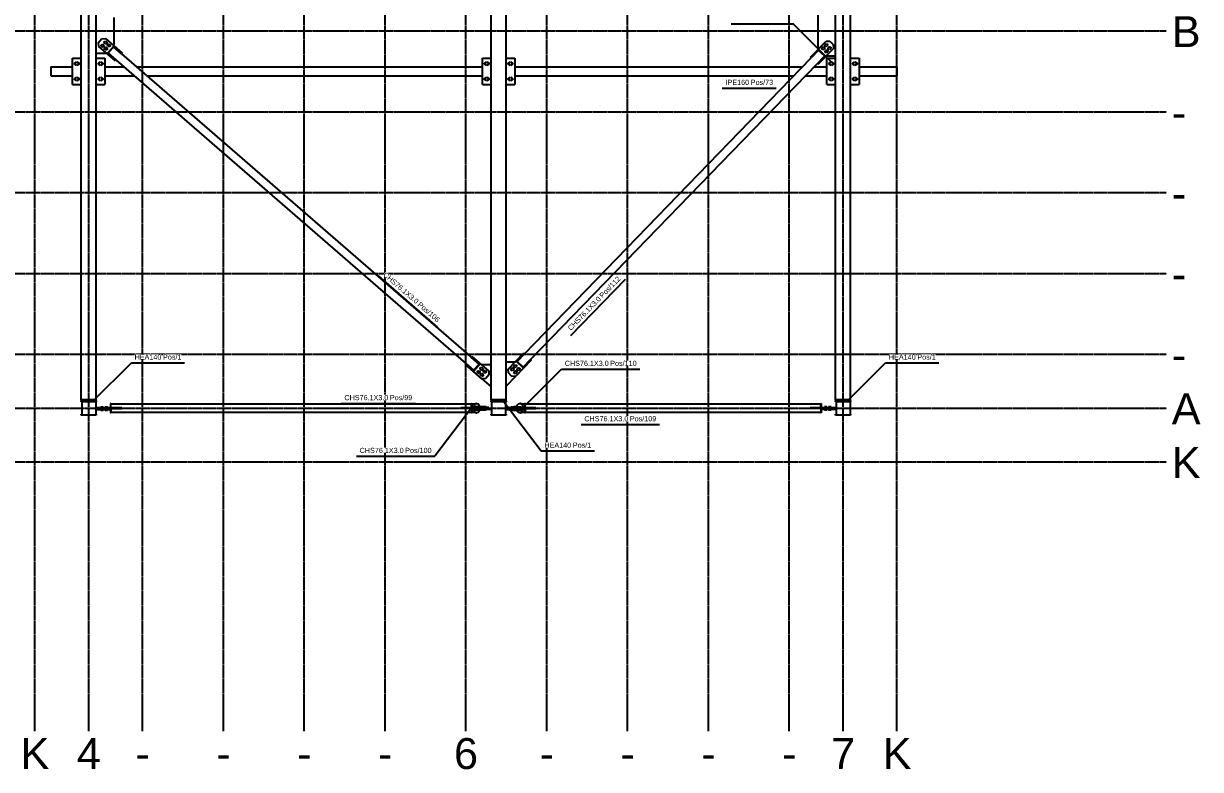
# Model space of a CAD drawing. Header units: millimetres. Extents: x -57554 to 16546, y 2142 to 98430.
# Drawn here: x 4460 to 15381, y 42781 to 49704 of the extents above; entities that cross this region are included whole.
import ezdxf

# ---------------------------------------------------------------- set-up
doc = ezdxf.new("R2010")
doc.units = ezdxf.units.MM
doc.linetypes.add('DXK_LINE_DOT3', pattern=[5.9187, 2.979, -0.9799, 0.9799, -0.9799])
doc.layers.add('S-Z2-A_TEXTUAL_ANNOTATION', color=7, linetype='Continuous')
doc.styles.add('Arial', font='ARIAL.TTF', dxfattribs={"height": 0.2})

msp = doc.modelspace()

# ---------------------------------------------------------------- linework, layer by layer
at = {"color": 1, "linetype": 'DXK_LINE_DOT3'}
for p, q in [((4565, 43135), (4565, 56135)), ((5065, 43135), (5065, 56135)), ((5565, 43135), (5565, 56135)), ((6315, 43135), (6315, 56135)), ((7065, 43135), (7065, 56135)), ((7815, 43135), (7815, 56135)), ((8565, 43135), (8565, 56135)), ((9315, 43135), (9315, 56135)), ((10065, 43135), (10065, 56135)), ((10815, 43135), (10815, 56135)), ((11565, 43135), (11565, 56135)), ((12065, 43135), (12065, 56135)), ((12565, 43135), (12565, 56135)), ((-6935, 49635), (15065, 49635)), ((-6935, 48885), (15065, 48885)), ((-6935, 48135), (15065, 48135)), ((-6935, 47385), (15065, 47385)), ((-6935, 46635), (15065, 46635)), ((-6935, 46135), (15065, 46135)), ((-6935, 45635), (15065, 45635))]:
    msp.add_line(p, q, dxfattribs=at)
at = {"color": 2, "linetype": 'Continuous'}
for p, q in [((4995, 46211), (4995, 53058)), ((5135, 46211), (5135, 53058)), ((8798, 46211), (8798, 53058)), ((8938, 46211), (8938, 53058)), ((11995, 46211), (11995, 53058)), ((12135, 46211), (12135, 53058)), ((5297, 49760), (5297, 49509)), ((11833, 49478), (11833, 49791)), ((5154, 49528), (5184, 49562)), ((5157, 49492), (5154, 49528)), ((5314, 49356), (5157, 49492)), ((5184, 49562), (5219, 49564)), ((5219, 49564), (5376, 49428)), ((5295, 49491), (5240, 49428)), ((5297, 49489), (5242, 49426)), ((5297, 49509), (5291, 49502)), ((5370, 49421), (5294, 49486)), ((5295, 49491), (5297, 49489)), ((11762, 49390), (11907, 49540)), ((11841, 49471), (11833, 49478)), ((11907, 49540), (11942, 49540)), ((11942, 49540), (11974, 49509)), ((11974, 49509), (11975, 49473)), ((4915, 49139), (4915, 49381)), ((4915, 49381), (4995, 49381)), ((5135, 49430), (5229, 49430)), ((5135, 49381), (5215, 49381)), ((5215, 49381), (5215, 49139)), ((5240, 49428), (5242, 49426)), ((5245, 49429), (5320, 49363)), ((5267, 49459), (5269, 49457)), ((5376, 49428), (5370, 49421)), ((5370, 49421), (8613, 46606)), ((8718, 49139), (8718, 49381)), ((8718, 49381), (8798, 49381)), ((8938, 49381), (9018, 49381)), ((9018, 49381), (9018, 49139)), ((9110, 46639), (11769, 49384)), ((11769, 49384), (11762, 49390)), ((11838, 49455), (11769, 49384)), ((11823, 49331), (11893, 49402)), ((11975, 49473), (11830, 49324)), ((11835, 49458), (11837, 49461)), ((11896, 49400), (11835, 49458)), ((11898, 49402), (11837, 49461)), ((11866, 49429), (11868, 49431)), ((11896, 49400), (11898, 49402)), ((11909, 49405), (11995, 49405)), ((11915, 49139), (11915, 49381)), ((11915, 49381), (11995, 49381)), ((12135, 49381), (12215, 49381)), ((12215, 49381), (12215, 49139)), ((4714, 49301), (4714, 49219)), ((4714, 49301), (4915, 49301)), ((5215, 49301), (5392, 49301)), ((5320, 49363), (5314, 49356)), ((5320, 49363), (8563, 46549)), ((5508, 49301), (8718, 49301)), ((9018, 49301), (11689, 49301)), ((9164, 46586), (11823, 49331)), ((11795, 49301), (11915, 49301)), ((11830, 49324), (11823, 49331)), ((12215, 49301), (12565, 49301)), ((12565, 49301), (12565, 49219)), ((4714, 49219), (4915, 49219)), ((5215, 49219), (5486, 49219)), ((5603, 49219), (8718, 49219)), ((9018, 49219), (11609, 49219)), ((11715, 49219), (11915, 49219)), ((12215, 49219), (12565, 49219)), ((4915, 49139), (4995, 49139)), ((5135, 49139), (5215, 49139)), ((8718, 49139), (8798, 49139)), ((8938, 49139), (9018, 49139)), ((11915, 49139), (11995, 49139)), ((12135, 49139), (12215, 49139)), ((8958, 46496), (9103, 46646)), ((9110, 46639), (9040, 46567)), ((9103, 46646), (9110, 46639)), ((8557, 46542), (8563, 46549)), ((8714, 46405), (8557, 46542)), ((8563, 46549), (8639, 46483)), ((8613, 46606), (8619, 46614)), ((8689, 46541), (8613, 46606)), ((8619, 46614), (8777, 46477)), ((8692, 46544), (8636, 46480)), ((8694, 46542), (8638, 46478)), ((8692, 46544), (8694, 46542)), ((8705, 46539), (8798, 46539)), ((8938, 46564), (9024, 46564)), ((9171, 46579), (9027, 46430)), ((9035, 46568), (9037, 46570)), ((9096, 46509), (9035, 46568)), ((9098, 46511), (9037, 46570)), ((9065, 46538), (9068, 46541)), ((9095, 46514), (9164, 46586)), ((9164, 46586), (9171, 46579)), ((8636, 46480), (8638, 46478)), ((8664, 46512), (8666, 46510)), ((8779, 46442), (8750, 46408)), ((8777, 46477), (8779, 46442)), ((8938, 46339), (9027, 46430)), ((8959, 46461), (8958, 46496)), ((8991, 46429), (8959, 46461)), ((9027, 46430), (8991, 46429)), ((9096, 46509), (9098, 46511)), ((8750, 46408), (8714, 46405)), ((8714, 46405), (8798, 46333)), ((5135, 46211), (4995, 46211)), ((4995, 46211), (4995, 46201)), ((4995, 46201), (5135, 46201)), ((4995, 46193), (4995, 46201)), ((5135, 46201), (5135, 46211)), ((5135, 46201), (5135, 46193)), ((8938, 46211), (8798, 46211)), ((8798, 46211), (8798, 46201)), ((8798, 46193), (8798, 46201)), ((8798, 46201), (8938, 46201)), ((8938, 46201), (8938, 46211)), ((8938, 46201), (8938, 46193)), ((12135, 46211), (11995, 46211)), ((11995, 46211), (11995, 46201)), ((11995, 46193), (11995, 46201)), ((11995, 46201), (12135, 46201)), ((12135, 46201), (12135, 46211)), ((12135, 46201), (12135, 46193)), ((5000, 46193), (4995, 46193)), ((5000, 46196), (5130, 46196)), ((5000, 46196), (5000, 46073)), ((5130, 46196), (5130, 46073)), ((5135, 46193), (5130, 46193)), ((5258, 46131), (5130, 46131)), ((5130, 46123), (5258, 46123)), ((5138, 46131), (5138, 46139)), ((5138, 46139), (5371, 46139)), ((5163, 46131), (5163, 46139)), ((5258, 46123), (5258, 46131)), ((5258, 46131), (5371, 46131)), ((5268, 46178), (5268, 46139)), ((5271, 46178), (5268, 46178)), ((5268, 46131), (5268, 46092)), ((5268, 46092), (5271, 46092)), ((5271, 46139), (5271, 46178)), ((5271, 46173), (8617, 46173)), ((5271, 46131), (5271, 46092)), ((5271, 46097), (8617, 46097)), ((5371, 46131), (5371, 46139)), ((8517, 46131), (8517, 46139)), ((8517, 46139), (8750, 46139)), ((8630, 46131), (8517, 46131)), ((8617, 46139), (8617, 46178)), ((8617, 46178), (8620, 46178)), ((8617, 46131), (8617, 46092)), ((8620, 46092), (8617, 46092)), ((8620, 46178), (8620, 46139)), ((8620, 46173), (8651, 46173)), ((8620, 46131), (8620, 46092)), ((8620, 46097), (8651, 46097)), ((8630, 46123), (8630, 46131)), ((8630, 46131), (8803, 46131)), ((8803, 46123), (8630, 46123)), ((8638, 46151), (8636, 46139)), ((8637, 46123), (8638, 46118)), ((8644, 46165), (8638, 46151)), ((8638, 46139), (8640, 46151)), ((8638, 46118), (8644, 46104)), ((8640, 46118), (8639, 46123)), ((8640, 46151), (8646, 46165)), ((8646, 46104), (8640, 46118)), ((8653, 46175), (8644, 46165)), ((8644, 46104), (8653, 46095)), ((8646, 46165), (8655, 46175)), ((8655, 46095), (8646, 46104)), ((8664, 46178), (8653, 46175)), ((8653, 46095), (8664, 46092)), ((8655, 46175), (8666, 46178)), ((8666, 46092), (8655, 46095)), ((8664, 46178), (8666, 46178)), ((8664, 46092), (8666, 46092)), ((8666, 46178), (8677, 46175)), ((8677, 46095), (8666, 46092)), ((8677, 46175), (8686, 46165)), ((8686, 46104), (8677, 46095)), ((8686, 46165), (8692, 46151)), ((8692, 46118), (8686, 46104)), ((8692, 46151), (8694, 46139)), ((8693, 46123), (8692, 46118)), ((8725, 46131), (8725, 46139)), ((8779, 46139), (8750, 46139)), ((8750, 46131), (8750, 46139)), ((8779, 46131), (8779, 46139)), ((8803, 46193), (8798, 46193)), ((8803, 46196), (8933, 46196)), ((8803, 46196), (8803, 46073)), ((8933, 46196), (8933, 46073)), ((8938, 46193), (8933, 46193)), ((9101, 46131), (8933, 46131)), ((8933, 46123), (9101, 46123)), ((8958, 46131), (8958, 46139)), ((8958, 46139), (8981, 46139)), ((8959, 46131), (8959, 46139)), ((8981, 46131), (8981, 46139)), ((8981, 46139), (9214, 46139)), ((9006, 46131), (9006, 46139)), ((9035, 46139), (9037, 46151)), ((9037, 46118), (9036, 46123)), ((9037, 46151), (9043, 46165)), ((9043, 46104), (9037, 46118)), ((9043, 46165), (9053, 46175)), ((9053, 46095), (9043, 46104)), ((9053, 46175), (9065, 46178)), ((9065, 46092), (9053, 46095)), ((9065, 46178), (9077, 46175)), ((9067, 46178), (9065, 46178)), ((9077, 46095), (9065, 46092)), ((9065, 46092), (9067, 46092)), ((9079, 46175), (9067, 46178)), ((9067, 46092), (9079, 46095)), ((9077, 46175), (9087, 46165)), ((9087, 46104), (9077, 46095)), ((9089, 46165), (9079, 46175)), ((9079, 46095), (9089, 46104)), ((9081, 46173), (9111, 46173)), ((9081, 46097), (9111, 46097)), ((9087, 46165), (9094, 46151)), ((9094, 46118), (9087, 46104)), ((9096, 46151), (9089, 46165)), ((9089, 46104), (9096, 46118)), ((9094, 46151), (9096, 46139)), ((9095, 46123), (9094, 46118)), ((9098, 46139), (9096, 46151)), ((9096, 46118), (9097, 46123)), ((9101, 46123), (9101, 46131)), ((9101, 46131), (9214, 46131)), ((9111, 46178), (9111, 46139)), ((9114, 46178), (9111, 46178)), ((9111, 46131), (9111, 46092)), ((9111, 46092), (9114, 46092)), ((9114, 46139), (9114, 46178)), ((9114, 46173), (11859, 46173)), ((9114, 46131), (9114, 46092)), ((9114, 46097), (11859, 46097)), ((9214, 46131), (9214, 46139)), ((11759, 46131), (11759, 46139)), ((11759, 46139), (11992, 46139)), ((11872, 46131), (11759, 46131)), ((11859, 46139), (11859, 46178)), ((11859, 46178), (11862, 46178)), ((11859, 46131), (11859, 46092)), ((11862, 46092), (11859, 46092)), ((11862, 46178), (11862, 46139)), ((11862, 46131), (11862, 46092)), ((11872, 46123), (11872, 46131)), ((11872, 46131), (12000, 46131)), ((12000, 46123), (11872, 46123)), ((11967, 46131), (11967, 46139)), ((11992, 46131), (11992, 46139)), ((12000, 46193), (11995, 46193)), ((12000, 46196), (12130, 46196)), ((12000, 46196), (12000, 46073)), ((12130, 46196), (12130, 46073)), ((12135, 46193), (12130, 46193)), ((4995, 46068), (4995, 46077)), ((4995, 46077), (5000, 46077)), ((5135, 46068), (4995, 46068)), ((5000, 46073), (5130, 46073)), ((5130, 46077), (5135, 46077)), ((5135, 46077), (5135, 46068)), ((8798, 46068), (8798, 46077)), ((8798, 46077), (8803, 46077)), ((8938, 46068), (8798, 46068)), ((8803, 46073), (8933, 46073)), ((8933, 46077), (8938, 46077)), ((8938, 46077), (8938, 46068)), ((11995, 46068), (11995, 46077)), ((11995, 46077), (12000, 46077)), ((12135, 46068), (11995, 46068)), ((12000, 46073), (12130, 46073)), ((12130, 46077), (12135, 46077)), ((12135, 46077), (12135, 46068))]:
    msp.add_line(p, q, dxfattribs=at)
at = {"color": 6, "linetype": 'Continuous'}
for p, q in [((5181, 49499), (5190, 49509)), ((5181, 49504), (5183, 49506)), ((5181, 49501), (5181, 49504)), ((5182, 49500), (5181, 49501)), ((5185, 49487), (5181, 49499)), ((5183, 49506), (5185, 49508)), ((5185, 49508), (5188, 49509)), ((5198, 49485), (5185, 49487)), ((5188, 49509), (5189, 49508)), ((5190, 49509), (5202, 49506)), ((5206, 49494), (5198, 49485)), ((5200, 49485), (5198, 49485)), ((5202, 49486), (5200, 49485)), ((5202, 49506), (5206, 49494)), ((5205, 49487), (5202, 49486)), ((5206, 49490), (5205, 49487)), ((5206, 49494), (5206, 49492)), ((5206, 49492), (5206, 49490)), ((5207, 49529), (5216, 49539)), ((5207, 49531), (5208, 49534)), ((5208, 49530), (5207, 49531)), ((5212, 49517), (5207, 49529)), ((5208, 49534), (5209, 49536)), ((5209, 49536), (5211, 49538)), ((5211, 49538), (5214, 49539)), ((5211, 49473), (5220, 49483)), ((5211, 49475), (5212, 49478)), ((5224, 49515), (5212, 49517)), ((5212, 49478), (5213, 49480)), ((5213, 49480), (5215, 49482)), ((5214, 49539), (5215, 49539)), ((5215, 49482), (5218, 49482)), ((5216, 49539), (5228, 49537)), ((5218, 49482), (5219, 49482)), ((5220, 49483), (5232, 49480)), ((5232, 49525), (5224, 49515)), ((5226, 49515), (5224, 49515)), ((5229, 49516), (5226, 49515)), ((5228, 49537), (5232, 49525)), ((5231, 49517), (5229, 49516)), ((5232, 49520), (5231, 49517)), ((5232, 49524), (5233, 49523)), ((5233, 49523), (5232, 49520)), ((5232, 49480), (5236, 49468)), ((5237, 49505), (5238, 49508)), ((5238, 49504), (5237, 49505)), ((5238, 49503), (5246, 49513)), ((5238, 49508), (5239, 49510)), ((5242, 49491), (5238, 49503)), ((5239, 49510), (5241, 49512)), ((5241, 49512), (5244, 49513)), ((5254, 49489), (5242, 49491)), ((5244, 49513), (5246, 49512)), ((5246, 49513), (5258, 49510)), ((5263, 49498), (5254, 49489)), ((5256, 49489), (5255, 49489)), ((5259, 49490), (5256, 49489)), ((5258, 49510), (5263, 49498)), ((5261, 49491), (5259, 49490)), ((5262, 49494), (5261, 49491)), ((5262, 49498), (5263, 49496)), ((5263, 49496), (5262, 49494)), ((11869, 49470), (11872, 49483)), ((11872, 49483), (11884, 49486)), ((11884, 49486), (11894, 49477)), ((11885, 49486), (11886, 49486)), ((11886, 49486), (11889, 49486)), ((11889, 49486), (11891, 49484)), ((11894, 49477), (11890, 49465)), ((11891, 49484), (11893, 49482)), ((11893, 49482), (11894, 49479)), ((11894, 49479), (11893, 49478)), ((11897, 49499), (11900, 49511)), ((11897, 49497), (11897, 49499)), ((11906, 49490), (11897, 49499)), ((11897, 49494), (11897, 49497)), ((11899, 49492), (11897, 49494)), ((11901, 49491), (11899, 49492)), ((11900, 49511), (11912, 49515)), ((11904, 49490), (11901, 49491)), ((11906, 49490), (11904, 49490)), ((11918, 49494), (11906, 49490)), ((11912, 49515), (11921, 49506)), ((11913, 49515), (11914, 49515)), ((11914, 49515), (11917, 49514)), ((11917, 49514), (11919, 49513)), ((11921, 49506), (11918, 49494)), ((11919, 49513), (11921, 49511)), ((11921, 49511), (11921, 49508)), ((11921, 49508), (11921, 49506)), ((11926, 49471), (11929, 49483)), ((11929, 49483), (11941, 49487)), ((11941, 49487), (11943, 49487)), ((11941, 49487), (11950, 49478)), ((11943, 49487), (11946, 49487)), ((11946, 49487), (11948, 49485)), ((11950, 49478), (11947, 49466)), ((11948, 49485), (11950, 49483)), ((11950, 49483), (11950, 49480)), ((11950, 49480), (11950, 49478)), ((5212, 49473), (5211, 49475)), ((5216, 49461), (5211, 49473)), ((5228, 49459), (5216, 49461)), ((5236, 49468), (5228, 49459)), ((5230, 49459), (5228, 49459)), ((5233, 49459), (5230, 49459)), ((5235, 49461), (5233, 49459)), ((5236, 49463), (5235, 49461)), ((5236, 49468), (5237, 49466)), ((5237, 49466), (5236, 49463)), ((11869, 49468), (11869, 49470)), ((11878, 49461), (11869, 49470)), ((11870, 49466), (11869, 49468)), ((11871, 49463), (11870, 49466)), ((11874, 49462), (11871, 49463)), ((11876, 49461), (11874, 49462)), ((11878, 49462), (11876, 49461)), ((11890, 49465), (11878, 49461)), ((11898, 49442), (11901, 49455)), ((11898, 49440), (11898, 49442)), ((11907, 49434), (11898, 49442)), ((11898, 49438), (11898, 49440)), ((11900, 49436), (11898, 49438)), ((11902, 49434), (11900, 49436)), ((11901, 49455), (11913, 49458)), ((11905, 49434), (11902, 49434)), ((11907, 49434), (11905, 49434)), ((11919, 49437), (11907, 49434)), ((11913, 49458), (11915, 49458)), ((11913, 49458), (11922, 49449)), ((11915, 49458), (11918, 49458)), ((11918, 49458), (11920, 49456)), ((11922, 49449), (11919, 49437)), ((11920, 49456), (11922, 49454)), ((11922, 49454), (11922, 49451)), ((11922, 49451), (11922, 49450)), ((11926, 49469), (11926, 49471)), ((11935, 49462), (11926, 49471)), ((11926, 49466), (11926, 49469)), ((11928, 49464), (11926, 49466)), ((11930, 49463), (11928, 49464)), ((11933, 49462), (11930, 49463)), ((11934, 49463), (11933, 49462)), ((11947, 49466), (11935, 49462)), ((4934, 49331), (4935, 49335)), ((4935, 49327), (4934, 49331)), ((4935, 49335), (4937, 49339)), ((4937, 49323), (4935, 49327)), ((4937, 49339), (4941, 49341)), ((4941, 49321), (4937, 49323)), ((4940, 49339), (4955, 49348)), ((4940, 49322), (4940, 49339)), ((4955, 49313), (4940, 49322)), ((4941, 49341), (4944, 49341)), ((4944, 49320), (4941, 49321)), ((4955, 49348), (4970, 49339)), ((4970, 49322), (4955, 49313)), ((4967, 49341), (4969, 49341)), ((4969, 49321), (4967, 49320)), ((4969, 49341), (4973, 49339)), ((4973, 49323), (4969, 49321)), ((4970, 49339), (4970, 49322)), ((4973, 49339), (4975, 49335)), ((4975, 49327), (4973, 49323)), ((4975, 49335), (4976, 49331)), ((4976, 49331), (4975, 49327)), ((5154, 49331), (5155, 49335)), ((5155, 49327), (5154, 49331)), ((5155, 49335), (5157, 49339)), ((5157, 49323), (5155, 49327)), ((5157, 49339), (5161, 49341)), ((5161, 49321), (5157, 49323)), ((5160, 49339), (5175, 49348)), ((5160, 49322), (5160, 49339)), ((5175, 49313), (5160, 49322)), ((5161, 49341), (5164, 49341)), ((5164, 49320), (5161, 49321)), ((5175, 49348), (5190, 49339)), ((5190, 49322), (5175, 49313)), ((5187, 49341), (5189, 49341)), ((5189, 49321), (5187, 49320)), ((5189, 49341), (5193, 49339)), ((5193, 49323), (5189, 49321)), ((5190, 49339), (5190, 49322)), ((5193, 49339), (5195, 49335)), ((5195, 49327), (5193, 49323)), ((5195, 49335), (5196, 49331)), ((5196, 49331), (5195, 49327)), ((8737, 49331), (8738, 49335)), ((8738, 49327), (8737, 49331)), ((8738, 49335), (8740, 49339)), ((8740, 49323), (8738, 49327)), ((8740, 49339), (8744, 49341)), ((8744, 49321), (8740, 49323)), ((8743, 49339), (8758, 49348)), ((8743, 49322), (8743, 49339)), ((8758, 49313), (8743, 49322)), ((8744, 49341), (8747, 49341)), ((8747, 49320), (8744, 49321)), ((8758, 49348), (8773, 49339)), ((8773, 49322), (8758, 49313)), ((8770, 49341), (8772, 49341)), ((8772, 49321), (8770, 49320)), ((8772, 49341), (8776, 49339)), ((8776, 49323), (8772, 49321)), ((8773, 49339), (8773, 49322)), ((8776, 49339), (8778, 49335)), ((8778, 49327), (8776, 49323)), ((8778, 49335), (8779, 49331)), ((8779, 49331), (8778, 49327)), ((8957, 49331), (8958, 49335)), ((8958, 49327), (8957, 49331)), ((8958, 49335), (8960, 49339)), ((8960, 49323), (8958, 49327)), ((8960, 49339), (8964, 49341)), ((8964, 49321), (8960, 49323)), ((8963, 49339), (8978, 49348)), ((8963, 49322), (8963, 49339)), ((8978, 49313), (8963, 49322)), ((8964, 49341), (8967, 49341)), ((8967, 49320), (8964, 49321)), ((8978, 49348), (8993, 49339)), ((8993, 49322), (8978, 49313)), ((8990, 49341), (8992, 49341)), ((8992, 49321), (8990, 49320)), ((8992, 49341), (8996, 49339)), ((8996, 49323), (8992, 49321)), ((8993, 49339), (8993, 49322)), ((8996, 49339), (8998, 49335)), ((8998, 49327), (8996, 49323)), ((8998, 49335), (8999, 49331)), ((8999, 49331), (8998, 49327)), ((11934, 49331), (11935, 49335)), ((11935, 49327), (11934, 49331)), ((11935, 49335), (11937, 49339)), ((11937, 49323), (11935, 49327)), ((11937, 49339), (11941, 49341)), ((11941, 49321), (11937, 49323)), ((11940, 49339), (11955, 49348)), ((11940, 49322), (11940, 49339)), ((11955, 49313), (11940, 49322)), ((11941, 49341), (11944, 49341)), ((11944, 49320), (11941, 49321)), ((11955, 49348), (11970, 49339)), ((11970, 49322), (11955, 49313)), ((11967, 49341), (11969, 49341)), ((11969, 49321), (11967, 49320)), ((11969, 49341), (11973, 49339)), ((11973, 49323), (11969, 49321)), ((11970, 49339), (11970, 49322)), ((11973, 49339), (11975, 49335)), ((11975, 49327), (11973, 49323)), ((11975, 49335), (11976, 49331)), ((11976, 49331), (11975, 49327)), ((12154, 49331), (12155, 49335)), ((12155, 49327), (12154, 49331)), ((12155, 49335), (12157, 49339)), ((12157, 49323), (12155, 49327)), ((12157, 49339), (12161, 49341)), ((12161, 49321), (12157, 49323)), ((12160, 49339), (12175, 49348)), ((12160, 49322), (12160, 49339)), ((12175, 49313), (12160, 49322)), ((12161, 49341), (12164, 49341)), ((12164, 49320), (12161, 49321)), ((12175, 49348), (12190, 49339)), ((12190, 49322), (12175, 49313)), ((12187, 49341), (12189, 49341)), ((12189, 49321), (12187, 49320)), ((12189, 49341), (12193, 49339)), ((12193, 49323), (12189, 49321)), ((12190, 49339), (12190, 49322)), ((12193, 49339), (12195, 49335)), ((12195, 49327), (12193, 49323)), ((12195, 49335), (12196, 49331)), ((12196, 49331), (12195, 49327)), ((4934, 49189), (4935, 49193)), ((4935, 49185), (4934, 49189)), ((4935, 49193), (4937, 49197)), ((4937, 49181), (4935, 49185)), ((4937, 49197), (4941, 49199)), ((4941, 49179), (4937, 49181)), ((4940, 49197), (4955, 49206)), ((4940, 49180), (4940, 49197)), ((4955, 49171), (4940, 49180)), ((4941, 49199), (4944, 49199)), ((4944, 49178), (4941, 49179)), ((4955, 49206), (4970, 49197)), ((4970, 49180), (4955, 49171)), ((4967, 49199), (4969, 49199)), ((4969, 49179), (4967, 49178)), ((4969, 49199), (4973, 49197)), ((4973, 49181), (4969, 49179)), ((4970, 49197), (4970, 49180)), ((4973, 49197), (4975, 49193)), ((4975, 49185), (4973, 49181)), ((4975, 49193), (4976, 49189)), ((4976, 49189), (4975, 49185)), ((5154, 49189), (5155, 49193)), ((5155, 49185), (5154, 49189)), ((5155, 49193), (5157, 49197)), ((5157, 49181), (5155, 49185)), ((5157, 49197), (5161, 49199)), ((5161, 49179), (5157, 49181)), ((5160, 49197), (5175, 49206)), ((5160, 49180), (5160, 49197)), ((5175, 49171), (5160, 49180)), ((5161, 49199), (5164, 49199)), ((5164, 49178), (5161, 49179)), ((5175, 49206), (5190, 49197)), ((5190, 49180), (5175, 49171)), ((5187, 49199), (5189, 49199)), ((5189, 49179), (5187, 49178)), ((5189, 49199), (5193, 49197)), ((5193, 49181), (5189, 49179)), ((5190, 49197), (5190, 49180)), ((5193, 49197), (5195, 49193)), ((5195, 49185), (5193, 49181)), ((5195, 49193), (5196, 49189)), ((5196, 49189), (5195, 49185)), ((8737, 49189), (8738, 49193)), ((8738, 49185), (8737, 49189)), ((8738, 49193), (8740, 49197)), ((8740, 49181), (8738, 49185)), ((8740, 49197), (8744, 49199)), ((8744, 49179), (8740, 49181)), ((8743, 49197), (8758, 49206)), ((8743, 49180), (8743, 49197)), ((8758, 49171), (8743, 49180)), ((8744, 49199), (8747, 49199)), ((8747, 49178), (8744, 49179)), ((8758, 49206), (8773, 49197)), ((8773, 49180), (8758, 49171)), ((8770, 49199), (8772, 49199)), ((8772, 49179), (8770, 49178)), ((8772, 49199), (8776, 49197)), ((8776, 49181), (8772, 49179)), ((8773, 49197), (8773, 49180)), ((8776, 49197), (8778, 49193)), ((8778, 49185), (8776, 49181)), ((8778, 49193), (8779, 49189)), ((8779, 49189), (8778, 49185)), ((8957, 49189), (8958, 49193)), ((8958, 49185), (8957, 49189)), ((8958, 49193), (8960, 49197)), ((8960, 49181), (8958, 49185)), ((8960, 49197), (8964, 49199)), ((8964, 49179), (8960, 49181)), ((8963, 49197), (8978, 49206)), ((8963, 49180), (8963, 49197)), ((8978, 49171), (8963, 49180)), ((8964, 49199), (8967, 49199)), ((8967, 49178), (8964, 49179)), ((8978, 49206), (8993, 49197)), ((8993, 49180), (8978, 49171)), ((8990, 49199), (8992, 49199)), ((8992, 49179), (8990, 49178)), ((8992, 49199), (8996, 49197)), ((8996, 49181), (8992, 49179)), ((8993, 49197), (8993, 49180)), ((8996, 49197), (8998, 49193)), ((8998, 49185), (8996, 49181)), ((8998, 49193), (8999, 49189)), ((8999, 49189), (8998, 49185)), ((11934, 49189), (11935, 49193)), ((11935, 49185), (11934, 49189)), ((11935, 49193), (11937, 49197)), ((11937, 49181), (11935, 49185)), ((11937, 49197), (11941, 49199)), ((11941, 49179), (11937, 49181)), ((11940, 49197), (11955, 49206)), ((11940, 49180), (11940, 49197)), ((11955, 49171), (11940, 49180)), ((11941, 49199), (11944, 49199)), ((11944, 49178), (11941, 49179)), ((11955, 49206), (11970, 49197)), ((11970, 49180), (11955, 49171)), ((11967, 49199), (11969, 49199)), ((11969, 49179), (11967, 49178)), ((11969, 49199), (11973, 49197)), ((11973, 49181), (11969, 49179)), ((11970, 49197), (11970, 49180)), ((11973, 49197), (11975, 49193)), ((11975, 49185), (11973, 49181)), ((11975, 49193), (11976, 49189)), ((11976, 49189), (11975, 49185)), ((12154, 49189), (12155, 49193)), ((12155, 49185), (12154, 49189)), ((12155, 49193), (12157, 49197)), ((12157, 49181), (12155, 49185)), ((12157, 49197), (12161, 49199)), ((12161, 49179), (12157, 49181)), ((12160, 49197), (12175, 49206)), ((12160, 49180), (12160, 49197)), ((12175, 49171), (12160, 49180)), ((12161, 49199), (12164, 49199)), ((12164, 49178), (12161, 49179)), ((12175, 49206), (12190, 49197)), ((12190, 49180), (12175, 49171)), ((12187, 49199), (12189, 49199)), ((12189, 49179), (12187, 49178)), ((12189, 49199), (12193, 49197)), ((12193, 49181), (12189, 49179)), ((12190, 49197), (12190, 49180)), ((12193, 49197), (12195, 49193)), ((12195, 49185), (12193, 49181)), ((12195, 49193), (12196, 49189)), ((12196, 49189), (12195, 49185)), ((9011, 46520), (9014, 46532)), ((9014, 46532), (9026, 46536)), ((9026, 46536), (9035, 46527)), ((9027, 46536), (9028, 46536)), ((9028, 46536), (9031, 46536)), ((9031, 46536), (9033, 46534)), ((9035, 46527), (9032, 46515)), ((9033, 46534), (9035, 46532)), ((9035, 46532), (9035, 46529)), ((9035, 46529), (9035, 46527)), ((8671, 46471), (8679, 46481)), ((8671, 46476), (8672, 46478)), ((8671, 46473), (8671, 46476)), ((8671, 46472), (8671, 46473)), ((8675, 46459), (8671, 46471)), ((8672, 46478), (8674, 46480)), ((8674, 46480), (8677, 46481)), ((8687, 46457), (8675, 46459)), ((8677, 46481), (8679, 46480)), ((8679, 46481), (8692, 46478)), ((8696, 46466), (8687, 46457)), ((8689, 46457), (8688, 46457)), ((8692, 46458), (8689, 46457)), ((8692, 46478), (8696, 46466)), ((8694, 46459), (8692, 46458)), ((8695, 46462), (8694, 46459)), ((8695, 46466), (8696, 46464)), ((8696, 46464), (8695, 46462)), ((8697, 46501), (8705, 46511)), ((8697, 46506), (8698, 46509)), ((8697, 46503), (8697, 46506)), ((8697, 46502), (8697, 46503)), ((8701, 46489), (8697, 46501)), ((8698, 46509), (8701, 46510)), ((8701, 46510), (8703, 46511)), ((8714, 46487), (8701, 46489)), ((8701, 46445), (8709, 46455)), ((8701, 46450), (8702, 46452)), ((8701, 46447), (8701, 46450)), ((8701, 46445), (8701, 46447)), ((8705, 46433), (8701, 46445)), ((8702, 46452), (8705, 46454)), ((8703, 46511), (8705, 46511)), ((8705, 46511), (8718, 46509)), ((8705, 46454), (8707, 46454)), ((8718, 46431), (8705, 46433)), ((8707, 46454), (8709, 46454)), ((8709, 46455), (8722, 46452)), ((8722, 46497), (8714, 46487)), ((8716, 46487), (8714, 46487)), ((8718, 46488), (8716, 46487)), ((8718, 46509), (8722, 46497)), ((8720, 46490), (8718, 46488)), ((8726, 46440), (8718, 46431)), ((8720, 46431), (8718, 46431)), ((8722, 46492), (8720, 46490)), ((8722, 46431), (8720, 46431)), ((8722, 46496), (8722, 46495)), ((8722, 46495), (8722, 46492)), ((8722, 46452), (8726, 46440)), ((8724, 46433), (8722, 46431)), ((8726, 46435), (8724, 46433)), ((8726, 46440), (8726, 46438)), ((8726, 46438), (8726, 46435)), ((8727, 46475), (8735, 46485)), ((8727, 46480), (8729, 46482)), ((8727, 46477), (8727, 46480)), ((8727, 46476), (8727, 46477)), ((8731, 46463), (8727, 46475)), ((8729, 46482), (8731, 46484)), ((8731, 46484), (8733, 46485)), ((8744, 46461), (8731, 46463)), ((8733, 46485), (8735, 46484)), ((8735, 46485), (8748, 46482)), ((8752, 46470), (8744, 46461)), ((8746, 46461), (8744, 46461)), ((8748, 46462), (8746, 46461)), ((8748, 46482), (8752, 46470)), ((8751, 46463), (8748, 46462)), ((8752, 46466), (8751, 46463)), ((8752, 46470), (8752, 46468)), ((8752, 46468), (8752, 46466)), ((8983, 46491), (8986, 46504)), ((8983, 46489), (8984, 46491)), ((8992, 46483), (8983, 46491)), ((8984, 46487), (8983, 46489)), ((8985, 46485), (8984, 46487)), ((8988, 46483), (8985, 46485)), ((8986, 46504), (8999, 46507)), ((8990, 46483), (8988, 46483)), ((8992, 46483), (8990, 46483)), ((9005, 46486), (8992, 46483)), ((8999, 46507), (9001, 46507)), ((8999, 46507), (9008, 46498)), ((9001, 46507), (9003, 46507)), ((9003, 46507), (9006, 46505)), ((9008, 46498), (9005, 46486)), ((9006, 46505), (9007, 46503)), ((9007, 46503), (9008, 46500)), ((9008, 46500), (9007, 46499)), ((9011, 46518), (9011, 46520)), ((9020, 46511), (9011, 46520)), ((9012, 46515), (9011, 46518)), ((9013, 46513), (9012, 46515)), ((9012, 46464), (9015, 46476)), ((9021, 46455), (9012, 46464)), ((9012, 46462), (9012, 46463)), ((9013, 46459), (9012, 46462)), ((9015, 46512), (9013, 46513)), ((9014, 46457), (9013, 46459)), ((9016, 46455), (9014, 46457)), ((9018, 46511), (9015, 46512)), ((9015, 46476), (9027, 46479)), ((9019, 46455), (9016, 46455)), ((9020, 46512), (9018, 46511)), ((9021, 46455), (9019, 46455)), ((9032, 46515), (9020, 46511)), ((9033, 46458), (9021, 46455)), ((9027, 46479), (9036, 46471)), ((9028, 46479), (9029, 46479)), ((9029, 46479), (9032, 46479)), ((9032, 46479), (9034, 46478)), ((9036, 46471), (9033, 46458)), ((9034, 46478), (9036, 46475)), ((9036, 46475), (9036, 46473)), ((9036, 46473), (9036, 46471)), ((9040, 46492), (9043, 46505)), ((9040, 46490), (9040, 46492)), ((9049, 46484), (9040, 46492)), ((9040, 46488), (9040, 46490)), ((9042, 46485), (9040, 46488)), ((9044, 46484), (9042, 46485)), ((9043, 46505), (9055, 46508)), ((9047, 46483), (9044, 46484)), ((9049, 46484), (9047, 46483)), ((9061, 46487), (9049, 46484)), ((9055, 46508), (9057, 46508)), ((9055, 46508), (9064, 46499)), ((9057, 46508), (9060, 46508)), ((9060, 46508), (9062, 46506)), ((9064, 46499), (9061, 46487)), ((9062, 46506), (9064, 46504)), ((9064, 46504), (9064, 46501)), ((9064, 46501), (9064, 46500)), ((5177, 46139), (5177, 46147)), ((5177, 46147), (5199, 46147)), ((5177, 46115), (5177, 46123)), ((5177, 46115), (5199, 46115)), ((5188, 46139), (5188, 46147)), ((5188, 46115), (5188, 46123)), ((5199, 46139), (5199, 46147)), ((5199, 46115), (5199, 46123)), ((5217, 46139), (5217, 46147)), ((5217, 46147), (5239, 46147)), ((5217, 46115), (5217, 46123)), ((5217, 46115), (5239, 46115)), ((5228, 46139), (5228, 46147)), ((5228, 46115), (5228, 46123)), ((5239, 46139), (5239, 46147)), ((5239, 46115), (5239, 46123)), ((8649, 46139), (8649, 46147)), ((8671, 46147), (8649, 46147)), ((8649, 46115), (8649, 46123)), ((8671, 46115), (8649, 46115)), ((8660, 46139), (8660, 46147)), ((8660, 46115), (8660, 46123)), ((8671, 46139), (8671, 46147)), ((8696, 46147), (8671, 46147)), ((8671, 46139), (8671, 46147)), ((8671, 46115), (8671, 46123)), ((8671, 46115), (8671, 46123)), ((8696, 46115), (8671, 46115)), ((8675, 46139), (8675, 46147)), ((8675, 46115), (8675, 46123)), ((8687, 46139), (8687, 46147)), ((8687, 46115), (8687, 46123)), ((8689, 46139), (8689, 46147)), ((8711, 46147), (8689, 46147)), ((8689, 46115), (8689, 46123)), ((8711, 46115), (8689, 46115)), ((8696, 46139), (8696, 46147)), ((8696, 46115), (8696, 46123)), ((8726, 46147), (8697, 46147)), ((8697, 46139), (8697, 46147)), ((8697, 46115), (8697, 46123)), ((8726, 46115), (8697, 46115)), ((8700, 46139), (8700, 46147)), ((8700, 46115), (8700, 46123)), ((8701, 46139), (8701, 46147)), ((8701, 46115), (8701, 46123)), ((8705, 46139), (8705, 46147)), ((8705, 46115), (8705, 46123)), ((8711, 46139), (8711, 46147)), ((8711, 46115), (8711, 46123)), ((8717, 46139), (8717, 46147)), ((8717, 46115), (8717, 46123)), ((8726, 46139), (8726, 46147)), ((8726, 46115), (8726, 46123)), ((8727, 46139), (8727, 46147)), ((8752, 46147), (8727, 46147)), ((8727, 46115), (8727, 46123)), ((8752, 46115), (8727, 46115)), ((8731, 46139), (8731, 46147)), ((8731, 46115), (8731, 46123)), ((8744, 46139), (8744, 46147)), ((8744, 46115), (8744, 46123)), ((8752, 46139), (8752, 46147)), ((8752, 46115), (8752, 46123)), ((8983, 46139), (8983, 46147)), ((8983, 46147), (9008, 46147)), ((8983, 46115), (8983, 46123)), ((8983, 46115), (9008, 46115)), ((8992, 46139), (8992, 46147)), ((8992, 46115), (8992, 46123)), ((9005, 46139), (9005, 46147)), ((9005, 46115), (9005, 46123)), ((9008, 46139), (9008, 46147)), ((9008, 46115), (9008, 46123)), ((9036, 46147), (9011, 46147)), ((9011, 46139), (9011, 46147)), ((9011, 46115), (9011, 46123)), ((9011, 46115), (9036, 46115)), ((9012, 46139), (9012, 46147)), ((9012, 46115), (9012, 46123)), ((9020, 46139), (9020, 46147)), ((9020, 46147), (9042, 46147)), ((9020, 46115), (9020, 46123)), ((9020, 46115), (9042, 46115)), ((9021, 46139), (9021, 46147)), ((9021, 46115), (9021, 46123)), ((9031, 46139), (9031, 46147)), ((9031, 46115), (9031, 46123)), ((9033, 46139), (9033, 46147)), ((9033, 46115), (9033, 46123)), ((9036, 46139), (9036, 46147)), ((9036, 46115), (9036, 46123)), ((9040, 46139), (9040, 46147)), ((9040, 46147), (9064, 46147)), ((9040, 46115), (9040, 46123)), ((9040, 46115), (9064, 46115)), ((9042, 46139), (9042, 46147)), ((9042, 46115), (9042, 46123)), ((9049, 46139), (9049, 46147)), ((9049, 46115), (9049, 46123)), ((9060, 46139), (9060, 46147)), ((9060, 46147), (9082, 46147)), ((9060, 46115), (9060, 46123)), ((9060, 46115), (9082, 46115)), ((9061, 46139), (9061, 46147)), ((9061, 46115), (9061, 46123)), ((9064, 46139), (9064, 46147)), ((9064, 46115), (9064, 46123)), ((9071, 46139), (9071, 46147)), ((9071, 46115), (9071, 46123)), ((9082, 46139), (9082, 46147)), ((9082, 46115), (9082, 46123)), ((11891, 46139), (11891, 46147)), ((11913, 46147), (11891, 46147)), ((11891, 46115), (11891, 46123)), ((11913, 46115), (11891, 46115)), ((11902, 46139), (11902, 46147)), ((11902, 46115), (11902, 46123)), ((11913, 46139), (11913, 46147)), ((11913, 46115), (11913, 46123)), ((11931, 46139), (11931, 46147)), ((11953, 46147), (11931, 46147)), ((11931, 46115), (11931, 46123)), ((11953, 46115), (11931, 46115)), ((11942, 46139), (11942, 46147)), ((11942, 46115), (11942, 46123)), ((11953, 46139), (11953, 46147)), ((11953, 46115), (11953, 46123))]:
    msp.add_line(p, q, dxfattribs=at)
at = {"layer": 'S-Z2-A_TEXTUAL_ANNOTATION'}
for p in [(11027, 49702), (11955, 49348)]:
    msp.add_line(p, (11602, 49702), dxfattribs=at)

# ---------------------------------------------------------------- texts
at = {"color": 5, "linetype": 'Continuous', "style": 'Arial'}
for s, p in [('B', (15115, 49485)), ('-', (15115, 48735)), ('-', (15115, 47985)), ('-', (15115, 47235)), ('-', (15115, 46485)), ('A', (15115, 45985)), ('K', (15115, 45485)), ('K', (4432, 42785)), ('4', (4954, 42785)), ('6', (8454, 42785)), ('7', (11954, 42785)), ('K', (12432, 42785)), ('-', (5499, 42785)), ('-', (6249, 42785)), ('-', (6999, 42785)), ('-', (7749, 42785)), ('-', (9249, 42785)), ('-', (9999, 42785)), ('-', (10749, 42785)), ('-', (11499, 42785))]:
    msp.add_text(s, height=287, dxfattribs=at).set_placement(p)

# ---------------------------------------------------------------- next in the draw order: wipeouts: each hides what was drawn before it
for points in [[(11193, 49134), (11193, 49184), (10974, 49184), (10974, 49134)], [(8100, 47098), (8133, 47136), (7825, 47403), (7793, 47365)], [(9822, 47143), (9786, 47177), (9503, 46885), (9539, 46850)], [(5739, 46584), (5739, 46634), (5490, 46634), (5490, 46584)], [(9889, 46526), (9889, 46576), (9482, 46576), (9482, 46526)], [(12739, 46584), (12739, 46634), (12490, 46634), (12490, 46584)], [(7844, 46208), (7844, 46258), (7437, 46258), (7437, 46208)], [(10071, 46012), (10071, 46062), (9664, 46062), (9664, 46012)], [(7986, 45718), (7986, 45768), (7579, 45768), (7579, 45718)], [(9542, 45767), (9542, 45817), (9293, 45817), (9293, 45767)]]:
    msp.add_wipeout(points).dxf.layer = 'S-Z2-A_TEXTUAL_ANNOTATION'

# ---------------------------------------------------------------- next in the draw order: linework, layer by layer
at = {"layer": 'S-Z2-A_TEXTUAL_ANNOTATION'}
for p, q in [((5107, 46201), (5460, 46554)), ((12107, 46201), (12460, 46554)), ((9098, 46143), (9452, 46496)), ((8910, 46201), (9263, 45737))]:
    msp.add_line(p, q, dxfattribs=at)

# ---------------------------------------------------------------- next in the draw order: wipeouts: each hides what was drawn before it
for points in [[(11415, 49134), (11415, 49184), (11208, 49184), (11208, 49134)], [(10003, 47329), (9967, 47364), (9797, 47188), (9833, 47153)], [(8296, 46928), (8329, 46966), (8144, 47126), (8112, 47088)], [(5924, 46584), (5924, 46634), (5754, 46634), (5754, 46584)], [(10149, 46526), (10149, 46576), (9904, 46576), (9904, 46526)], [(12924, 46584), (12924, 46634), (12754, 46634), (12754, 46584)], [(8067, 46208), (8067, 46258), (7859, 46258), (7859, 46208)], [(10331, 46012), (10331, 46062), (10086, 46062), (10086, 46012)], [(8246, 45718), (8246, 45768), (8001, 45768), (8001, 45718)], [(9727, 45767), (9727, 45817), (9557, 45817), (9557, 45767)]]:
    msp.add_wipeout(points).dxf.layer = 'S-Z2-A_TEXTUAL_ANNOTATION'

# ---------------------------------------------------------------- next in the draw order: linework, layer by layer
for p, q in [((10944, 49104), (11445, 49104)), ((7750, 47362), (8299, 46885)), ((9539, 46808), (10045, 47330)), ((5460, 46554), (5954, 46554)), ((12460, 46554), (12954, 46554)), ((9452, 46496), (10179, 46496)), ((7407, 46178), (8097, 46178)), ((8629, 46151), (8276, 45688)), ((9634, 45982), (10361, 45982)), ((7549, 45688), (8276, 45688)), ((9263, 45737), (9757, 45737))]:
    msp.add_line(p, q, dxfattribs=at)

# ---------------------------------------------------------------- next in the draw order: texts
at = {"layer": 'S-Z2-A_TEXTUAL_ANNOTATION', "style": 'Arial'}
for s, height, p in [('IPE160', 47.8, (10974, 49134)), ('Pos/73', 47.8, (11208, 49134)), ('HEA140', 47.8, (5490, 46584)), ('Pos/1', 47.8, (5754, 46584)), ('CHS76.1X3.0', 47.75, (9482, 46526)), ('Pos/110', 47.8, (9904, 46526)), ('HEA140', 47.8, (12490, 46584)), ('Pos/1', 47.8, (12754, 46584)), ('CHS76.1X3.0', 47.75, (7437, 46208)), ('Pos/99', 47.8, (7859, 46208)), ('CHS76.1X3.0', 47.75, (9664, 46012)), ('Pos/109', 47.8, (10086, 46012)), ('CHS76.1X3.0', 47.75, (7579, 45718)), ('Pos/100', 47.8, (8001, 45718)), ('HEA140', 47.8, (9293, 45767)), ('Pos/1', 47.8, (9557, 45767))]:
    msp.add_text(s, height=height, dxfattribs=at).set_placement(p)
for s, height, rotation, p in [('CHS76.1X3.0', 47.75, 319.0507, (7793, 47365)), ('Pos/112', 47.8, 45.9111, (9833, 47153)), ('Pos/106', 47.8, 319.0507, (8112, 47088)), ('CHS76.1X3.0', 47.75, 45.9111, (9539, 46850))]:
    msp.add_text(s, height=height, rotation=rotation, dxfattribs=at).set_placement(p)

doc.saveas('drawing.dxf')
